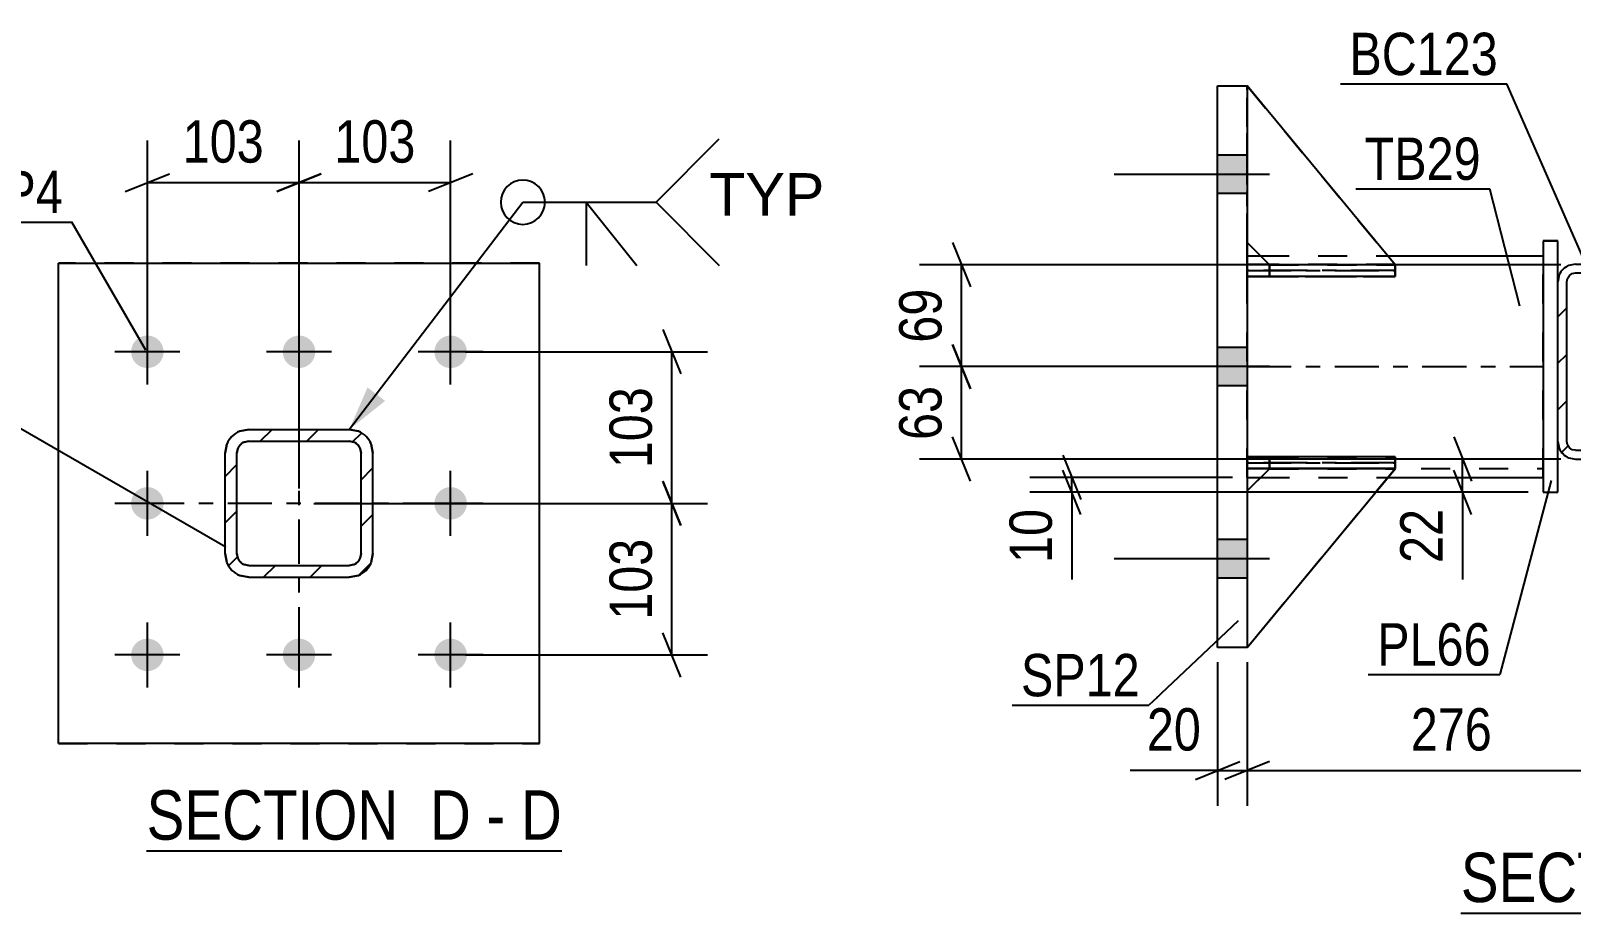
# Model space of a CAD drawing. Header units: millimetres. Extents: x 0 to 841, y 0 to 594.
# Drawn here: x 87.9 to 192, y 133.3 to 193 of the extents above; entities that cross this region are included whole.
import ezdxf

# ---------------------------------------------------------------- set-up
doc = ezdxf.new("R2010")
doc.units = ezdxf.units.MM
doc.linetypes.add('DXK_LINE_DOT2', pattern=[3.9198, 1.9599, -1.9599])
doc.linetypes.add('DXK_LINE_DOT3', pattern=[5.9187, 2.979, -0.9799, 0.9799, -0.9799])
doc.styles.add('Arial', font='ARIAL.TTF', dxfattribs={"height": 0.2})
doc.styles.add('Arial Narrow', font='ARIALN.TTF', dxfattribs={"height": 0.2})

# ---------------------------------------------------------------- blocks, each defined once
blk = doc.blocks.new('Unknown-247305129-14 - 6892')
at = {"color": 6, "linetype": 'Continuous'}
blk.add_line((95.7, 137.49), (123.77, 137.49), dxfattribs=at)
at = {"color": 0, "linetype": 'Continuous'}
for points in [[(113.8, 138.24), (113.8, 141.74), (95.7, 141.74), (95.7, 138.24)], [(117.62, 138.24), (117.62, 141.74), (114.85, 141.74), (114.85, 138.24)], [(119.95, 138.24), (119.95, 141.74), (118.67, 141.74), (118.67, 138.24)], [(123.77, 138.24), (123.77, 141.74), (121, 141.74), (121, 138.24)]]:
    blk.add_wipeout(points, dxfattribs=at)
at = {"color": 7, "linetype": 'Continuous', "style": 'Arial Narrow'}
for s, p in [('SECTION ', (95.7, 138.24)), ('D', (114.85, 138.24)), ('D', (121, 138.24)), ('-', (118.67, 138.24))]:
    blk.add_text(s, height=3.34, dxfattribs=at).set_placement(p)
blk = doc.blocks.new('Unknown-247305129-19 - 7332')
at = {"color": 6, "linetype": 'Continuous'}
blk.add_line((184.53, 133.27), (212.17, 133.27), dxfattribs=at)
at = {"color": 0, "linetype": 'Continuous'}
for points in [[(202.63, 134.02), (202.63, 137.52), (184.53, 137.52), (184.53, 134.02)], [(206.24, 134.02), (206.24, 137.52), (203.68, 137.52), (203.68, 134.02)], [(208.57, 134.02), (208.57, 137.52), (207.29, 137.52), (207.29, 134.02)], [(212.17, 134.02), (212.17, 137.52), (209.62, 137.52), (209.62, 134.02)]]:
    blk.add_wipeout(points, dxfattribs=at)
at = {"color": 7, "linetype": 'Continuous', "style": 'Arial Narrow'}
for s, p in [('SECTION ', (184.53, 134.02)), ('E', (203.68, 134.02)), ('E', (209.62, 134.02)), ('-', (207.29, 134.02))]:
    blk.add_text(s, height=3.34, dxfattribs=at).set_placement(p)
blk = doc.blocks.new('Part-247305129-6898 - 6892')
at = {"linetype": 'Continuous'}
h = blk.add_hatch(dxfattribs=at)
h.set_pattern_fill('', scale=0.7, style=0, pattern_type=0)
h.set_pattern_definition([(45, (110.0158, 156.111), (-1.57154, 1.57154), [])])
h.paths.add_polyline_path([(109.4, 155.99), (110.02, 156.11), (110.53, 156.46), (110.88, 156.98), (111, 157.59), (111, 164.39), (110.88, 165), (110.53, 165.52), (110.02, 165.87), (109.4, 165.99), (102.6, 165.99), (101.99, 165.87), (101.47, 165.52), (101.13, 165), (101, 164.39), (101, 157.59), (101.13, 156.98), (101.47, 156.46), (101.99, 156.11), (102.6, 155.99)])
h.paths.add_polyline_path([(102.6, 156.79), (102.3, 156.85), (102.04, 157.02), (101.86, 157.28), (101.8, 157.59), (101.8, 164.39), (101.86, 164.7), (102.04, 164.95), (102.3, 165.13), (102.6, 165.19), (109.4, 165.19), (109.71, 165.13), (109.97, 164.95), (110.14, 164.7), (110.2, 164.39), (110.2, 157.59), (110.14, 157.28), (109.97, 157.02), (109.71, 156.85), (109.4, 156.79)])
at = {"color": 7, "linetype": 'DXK_LINE_DOT3'}
for p, q in [((106, 150.99), (106, 170.99)), ((116, 160.99), (96, 160.99))]:
    blk.add_line(p, q, dxfattribs=at)
at = {"color": 7, "linetype": 'DXK_LINE_DOT2'}
for p, q in [((101.99, 165.87), (102.6, 165.99)), ((102.6, 165.99), (109.4, 165.99)), ((109.4, 165.99), (110.02, 165.87)), ((101, 164.39), (101.13, 165)), ((101.86, 164.7), (101.8, 164.39)), ((102.6, 165.19), (102.3, 165.13)), ((102.6, 165.19), (109.4, 165.19)), ((109.71, 165.13), (109.4, 165.19)), ((110.2, 164.39), (110.14, 164.7)), ((110.88, 165), (111, 164.39)), ((101, 157.59), (101, 164.39)), ((101.8, 157.59), (101.8, 164.39)), ((110.2, 157.59), (110.2, 164.39)), ((111, 157.59), (111, 164.39)), ((101.13, 156.98), (101, 157.59)), ((101.8, 157.59), (101.86, 157.28)), ((110.14, 157.28), (110.2, 157.59)), ((111, 157.59), (110.88, 156.98)), ((102.3, 156.85), (102.6, 156.79)), ((102.6, 156.79), (109.4, 156.79)), ((109.4, 156.79), (109.71, 156.85)), ((102.6, 155.99), (101.99, 156.11)), ((102.6, 155.99), (109.4, 155.99)), ((110.02, 156.11), (109.4, 155.99))]:
    blk.add_line(p, q, dxfattribs=at)
at = {"color": 2, "linetype": 'Continuous'}
for p, q in [((102.6, 165.99), (101.99, 165.87)), ((102.6, 165.99), (109.4, 165.99)), ((110.02, 165.87), (109.4, 165.99)), ((101.13, 165), (101, 164.39)), ((101.8, 164.39), (101.86, 164.7)), ((102.3, 165.13), (102.6, 165.19)), ((102.6, 165.19), (109.4, 165.19)), ((109.4, 165.19), (109.71, 165.13)), ((110.14, 164.7), (110.2, 164.39)), ((111, 164.39), (110.88, 165)), ((101, 157.59), (101, 164.39)), ((101.8, 157.59), (101.8, 164.39)), ((110.2, 157.59), (110.2, 164.39)), ((111, 157.59), (111, 164.39)), ((101, 157.59), (101.13, 156.98)), ((101.86, 157.28), (101.8, 157.59)), ((110.2, 157.59), (110.14, 157.28)), ((110.88, 156.98), (111, 157.59)), ((102.6, 156.79), (102.3, 156.85)), ((102.6, 156.79), (109.4, 156.79)), ((109.71, 156.85), (109.4, 156.79)), ((101.99, 156.11), (102.6, 155.99)), ((102.6, 155.99), (109.4, 155.99)), ((109.4, 155.99), (110.02, 156.11))]:
    blk.add_line(p, q, dxfattribs=at)
at = {"color": 7, "linetype": 'DXK_LINE_DOT2'}
for centre, radius, start, end in [((102.6, 164.39), 1.6, 112.5, 157.5), ((109.4, 164.39), 1.6, 22.5, 67.5), ((102.6, 164.39), 0.8, 112.5, 157.5), ((109.4, 164.39), 0.8, 22.5, 67.5), ((102.6, 157.59), 0.8, 202.5, 247.5), ((109.4, 157.59), 0.8, 292.5, 337.5), ((102.6, 157.59), 1.6, 202.5, 247.5), ((109.4, 157.59), 1.6, 292.5, 337.5)]:
    blk.add_arc(centre, radius, start, end, dxfattribs=at)
at = {"color": 2, "linetype": 'Continuous'}
for centre, radius, start, end in [((102.6, 164.39), 1.6, 112.5, 157.5), ((109.4, 164.39), 1.6, 22.5, 67.5), ((102.6, 164.39), 0.8, 112.5, 157.5), ((109.4, 164.39), 0.8, 22.5, 67.5), ((102.6, 157.59), 0.8, 202.5, 247.5), ((109.4, 157.59), 0.8, 292.5, 337.5), ((102.6, 157.59), 1.6, 202.5, 247.5), ((109.4, 157.59), 1.6, 292.5, 337.5)]:
    blk.add_arc(centre, radius, start, end, dxfattribs=at)
blk = doc.blocks.new('Bolt-247305129-6974 - 6892')
at = {"linetype": 'Continuous'}
for points in [[(95.75, 170.14, -1), (95.75, 172.34, -1)], [(106, 170.14, -1), (106, 172.34, -1)], [(116.25, 170.14, -1), (116.25, 172.34, -1)], [(95.75, 159.89, -1), (95.75, 162.09, -1)], [(116.25, 159.89, -1), (116.25, 162.09, -1)], [(95.75, 149.64, -1), (95.75, 151.84, -1)], [(106, 149.64, -1), (106, 151.84, -1)], [(116.25, 149.64, -1), (116.25, 151.84, -1)]]:
    blk.add_hatch(color=1, dxfattribs=at).paths.add_polyline_path(points)
at = {"color": 1, "linetype": 'Continuous'}
for p, q in [((95.75, 169.04), (95.75, 173.44)), ((106, 169.04), (106, 173.44)), ((116.25, 169.04), (116.25, 173.44)), ((97.95, 171.24), (93.55, 171.24)), ((108.2, 171.24), (103.8, 171.24)), ((118.45, 171.24), (114.05, 171.24)), ((95.75, 158.79), (95.75, 163.19)), ((116.25, 158.79), (116.25, 163.19)), ((97.95, 160.99), (93.55, 160.99)), ((118.45, 160.99), (114.05, 160.99)), ((95.75, 148.54), (95.75, 152.94)), ((106, 148.54), (106, 152.94)), ((116.25, 148.54), (116.25, 152.94)), ((97.95, 150.74), (93.55, 150.74)), ((108.2, 150.74), (103.8, 150.74)), ((118.45, 150.74), (114.05, 150.74))]:
    blk.add_line(p, q, dxfattribs=at)
blk = doc.blocks.new('Part-247305129-6926 - 6892')
at = {"color": 2, "linetype": 'Continuous'}
for p, q in [((89.75, 177.24), (122.25, 177.24)), ((89.75, 144.74), (89.75, 177.24)), ((122.25, 144.74), (122.25, 177.24)), ((122.25, 144.74), (89.75, 144.74))]:
    blk.add_line(p, q, dxfattribs=at)
at = {"color": 7, "linetype": 'DXK_LINE_DOT2'}
for p, q in [((122.25, 177.24), (89.75, 177.24)), ((89.75, 144.74), (122.25, 144.74))]:
    blk.add_line(p, q, dxfattribs=at)
blk = doc.blocks.new('Part-247305129-7430 - 7332')
at = {"color": 2, "linetype": 'Continuous'}
for p, q in [((170.09, 177.74), (170.98, 177.74)), ((179.59, 177.74), (190.09, 177.74)), ((170.09, 162.74), (171, 162.74)), ((179.6, 162.74), (190.09, 162.74))]:
    blk.add_line(p, q, dxfattribs=at)
at = {"color": 7, "linetype": 'DXK_LINE_DOT2'}
for p, q in [((170.09, 162.74), (170.09, 177.74)), ((170.09, 177.14), (190.09, 177.14)), ((170.98, 177.74), (179.59, 177.74)), ((190.09, 162.74), (190.09, 177.74)), ((170.09, 163.34), (190.09, 163.34)), ((171, 162.74), (179.6, 162.74))]:
    blk.add_line(p, q, dxfattribs=at)
at = {"color": 7, "linetype": 'DXK_LINE_DOT3'}
blk.add_line((170.09, 170.24), (190.09, 170.24), dxfattribs=at)
blk = doc.blocks.new('Part-247305129-7373 - 7332')
at = {"color": 7, "linetype": 'DXK_LINE_DOT2'}
for p, q in [((170.09, 178.63), (170.09, 189.24)), ((170.09, 189.24), (180.09, 177.13)), ((170.09, 189.24), (180.09, 177.13)), ((171.59, 177.13), (170.09, 178.63)), ((171.59, 177.13), (170.09, 178.63)), ((180.09, 177.13), (171.59, 177.13)), ((171.59, 177.13), (171.59, 177.13)), ((171.59, 177.13), (180.09, 177.13)), ((180.09, 177.13), (180.09, 177.13))]:
    blk.add_line(p, q, dxfattribs=at)
at = {"color": 7, "linetype": 'DXK_LINE_DOT3'}
for p, q in [((170.09, 177.13), (170.09, 189.24)), ((180.09, 177.13), (170.09, 177.13))]:
    blk.add_line(p, q, dxfattribs=at)
blk = doc.blocks.new('Part-247305129-7349 - 7332')
at = {"linetype": 'Continuous'}
h = blk.add_hatch(dxfattribs=at)
h.set_pattern_fill('', scale=0.7, style=0, pattern_type=0)
h.set_pattern_definition([(45, (203.5516, 164.0681), (-1.57154, 1.57154), [])])
h.paths.add_polyline_path([(203.09, 163.98), (203.55, 164.07), (203.94, 164.33), (204.2, 164.72), (204.29, 165.18), (204.29, 175.98), (204.2, 176.44), (203.94, 176.83), (203.55, 177.09), (203.09, 177.18), (192.29, 177.18), (191.83, 177.09), (191.44, 176.83), (191.18, 176.44), (191.09, 175.98), (191.09, 165.18), (191.18, 164.72), (191.44, 164.33), (191.83, 164.07), (192.29, 163.98)])
h.paths.add_polyline_path([(192.29, 164.58), (192.06, 164.62), (191.87, 164.75), (191.74, 164.95), (191.69, 165.18), (191.69, 175.98), (191.74, 176.21), (191.87, 176.4), (192.06, 176.53), (192.29, 176.58), (203.09, 176.58), (203.32, 176.53), (203.52, 176.4), (203.65, 176.21), (203.69, 175.98), (203.69, 165.18), (203.65, 164.95), (203.52, 164.75), (203.32, 164.62), (203.09, 164.58)])
blk.add_hatch(color=30, dxfattribs=at).paths.add_polyline_path([(197.69, 170.48, -1), (197.69, 170.68, -1)])
at = {"color": 2, "linetype": 'Continuous'}
for p, q in [((192.29, 177.18), (191.83, 177.09)), ((192.29, 177.18), (203.09, 177.18)), ((203.55, 177.09), (203.09, 177.18)), ((191.18, 176.44), (191.09, 175.98)), ((191.09, 165.18), (191.09, 175.98)), ((191.69, 175.98), (191.74, 176.21)), ((191.69, 165.18), (191.69, 175.98)), ((191.74, 176.21), (191.87, 176.4)), ((191.87, 176.4), (192.06, 176.53)), ((192.06, 176.53), (192.29, 176.58)), ((192.29, 176.58), (203.09, 176.58)), ((203.09, 176.58), (203.32, 176.53)), ((203.32, 176.53), (203.52, 176.4)), ((203.52, 176.4), (203.65, 176.21)), ((203.65, 176.21), (203.69, 175.98)), ((203.69, 165.18), (203.69, 175.98)), ((204.29, 175.98), (204.2, 176.44)), ((204.29, 165.18), (204.29, 175.98)), ((191.09, 165.18), (191.18, 164.72)), ((191.74, 164.95), (191.69, 165.18)), ((191.87, 164.75), (191.74, 164.95)), ((192.06, 164.62), (191.87, 164.75)), ((192.29, 164.58), (192.06, 164.62)), ((192.29, 164.58), (203.09, 164.58)), ((203.32, 164.62), (203.09, 164.58)), ((203.52, 164.75), (203.32, 164.62)), ((203.65, 164.95), (203.52, 164.75)), ((203.69, 165.18), (203.65, 164.95)), ((204.2, 164.72), (204.29, 165.18)), ((191.83, 164.07), (192.29, 163.98)), ((192.29, 163.98), (203.09, 163.98)), ((203.09, 163.98), (203.55, 164.07))]:
    blk.add_line(p, q, dxfattribs=at)
at = {"color": 7, "linetype": 'DXK_LINE_DOT3'}
blk.add_line((197.69, 170.58), (197.69, 170.58), dxfattribs=at)
at = {"color": 30, "linetype": 'DXK_LINE_DOT3'}
blk.add_line((197.69, 170.58), (197.69, 170.58), dxfattribs=at)
at = {"color": 30, "linetype": 'Continuous'}
blk.add_circle((197.69, 170.58), 0.1, dxfattribs=at)
at = {"color": 2, "linetype": 'Continuous'}
for centre, start, end in [((192.29, 175.98), 112.5, 157.5), ((203.09, 175.98), 22.5, 67.5), ((192.29, 165.18), 202.5, 247.5), ((203.09, 165.18), 292.5, 337.5)]:
    blk.add_arc(centre, 1.2, start, end, dxfattribs=at)
blk = doc.blocks.new('Part-247305129-7371 - 7332')
at = {"color": 7, "linetype": 'DXK_LINE_DOT2'}
for p, q in [((171.59, 163.33), (170.09, 161.83)), ((170.09, 151.24), (180.09, 163.33)), ((170.09, 161.83), (171.59, 163.33)), ((180.09, 163.33), (170.09, 151.24)), ((180.09, 163.33), (171.59, 163.33)), ((171.59, 163.33), (171.59, 163.33)), ((171.59, 163.33), (180.09, 163.33)), ((180.09, 163.33), (180.09, 163.33)), ((170.09, 161.83), (170.09, 151.24))]:
    blk.add_line(p, q, dxfattribs=at)
at = {"color": 7, "linetype": 'DXK_LINE_DOT3'}
for p, q in [((180.09, 163.33), (170.09, 163.33)), ((170.09, 163.33), (170.09, 151.24))]:
    blk.add_line(p, q, dxfattribs=at)
blk = doc.blocks.new('Part-247305129-7372 - 7332')
at = {"color": 2, "linetype": 'Continuous'}
for p, q in [((171.59, 163.33), (170.09, 161.83)), ((170.09, 151.24), (180.09, 163.33)), ((180.09, 163.33), (171.59, 163.33)), ((171.59, 163.33), (171.59, 163.33)), ((180.09, 163.33), (180.09, 163.33))]:
    blk.add_line(p, q, dxfattribs=at)
at = {"color": 7, "linetype": 'DXK_LINE_DOT2'}
for p, q in [((170.09, 161.83), (171.59, 163.33)), ((170.09, 151.24), (180.09, 163.33)), ((171.59, 163.33), (180.09, 163.33)), ((170.09, 161.83), (170.09, 151.24))]:
    blk.add_line(p, q, dxfattribs=at)
at = {"color": 7, "linetype": 'DXK_LINE_DOT3'}
for p, q in [((180.09, 163.33), (170.09, 163.33)), ((170.09, 163.33), (170.09, 151.24))]:
    blk.add_line(p, q, dxfattribs=at)
blk = doc.blocks.new('Part-247305129-7374 - 7332')
at = {"color": 2, "linetype": 'Continuous'}
for p, q in [((170.09, 189.24), (170.09, 189.24)), ((180.09, 177.13), (170.09, 189.24)), ((171.58, 177.14), (170.09, 178.63)), ((178.84, 177.13), (180.09, 177.13)), ((180.09, 177.13), (180.09, 177.13))]:
    blk.add_line(p, q, dxfattribs=at)
at = {"color": 7, "linetype": 'DXK_LINE_DOT2'}
for p, q in [((170.09, 189.24), (180.09, 177.13)), ((170.09, 189.24), (170.09, 189.24)), ((170.09, 178.63), (170.09, 189.24)), ((171.59, 177.13), (170.09, 178.63)), ((171.59, 177.13), (171.58, 177.14)), ((180.09, 177.13), (171.59, 177.13)), ((171.59, 177.13), (171.59, 177.13)), ((171.59, 177.13), (178.84, 177.13))]:
    blk.add_line(p, q, dxfattribs=at)
at = {"color": 7, "linetype": 'DXK_LINE_DOT3'}
for p, q in [((170.09, 177.13), (170.09, 189.24)), ((180.09, 177.13), (170.09, 177.13))]:
    blk.add_line(p, q, dxfattribs=at)
blk = doc.blocks.new('Part-247305129-7381 - 7332')
at = {"color": 7, "linetype": 'DXK_LINE_DOT2'}
for p, q in [((170.09, 164.14), (171.59, 164.14)), ((180.09, 164.14), (170.09, 164.14)), ((170.09, 164.14), (170.09, 164.14)), ((170.09, 164.14), (170.09, 163.34)), ((170.09, 164.14), (170.09, 163.34)), ((171.59, 164.14), (180.09, 164.14)), ((171.59, 164.14), (171.59, 163.34)), ((180.09, 164.14), (180.09, 163.34)), ((171.59, 163.34), (170.09, 163.34)), ((170.09, 163.34), (180.09, 163.34)), ((170.09, 163.34), (170.09, 163.34)), ((180.09, 163.34), (171.59, 163.34))]:
    blk.add_line(p, q, dxfattribs=at)
blk = doc.blocks.new('Part-247305129-7382 - 7332')
at = {"color": 7, "linetype": 'DXK_LINE_DOT2'}
for p, q in [((170.09, 177.14), (171.59, 177.14)), ((180.09, 177.14), (170.09, 177.14)), ((170.09, 177.14), (170.09, 177.14)), ((170.09, 177.14), (170.09, 176.34)), ((170.09, 177.14), (170.09, 176.34)), ((171.59, 177.14), (180.09, 177.14)), ((171.59, 177.14), (171.59, 176.34)), ((180.09, 177.14), (180.09, 176.34)), ((171.59, 176.34), (170.09, 176.34)), ((170.09, 176.34), (180.09, 176.34)), ((170.09, 176.34), (170.09, 176.34)), ((180.09, 176.34), (171.59, 176.34))]:
    blk.add_line(p, q, dxfattribs=at)
at = {"color": 7, "linetype": 'DXK_LINE_DOT3'}
for p, q in [((170.09, 176.74), (180.09, 176.74)), ((180.09, 176.74), (170.09, 176.74))]:
    blk.add_line(p, q, dxfattribs=at)
blk = doc.blocks.new('Part-247305129-7383 - 7332')
at = {"color": 2, "linetype": 'Continuous'}
for p, q in [((170.09, 163.34), (170.09, 164.14)), ((180.09, 164.14), (170.09, 164.14)), ((180.09, 163.34), (180.09, 164.14)), ((180.09, 163.34), (170.09, 163.34)), ((170.09, 163.34), (170.09, 163.34))]:
    blk.add_line(p, q, dxfattribs=at)
at = {"color": 7, "linetype": 'DXK_LINE_DOT2'}
for p, q in [((171.59, 164.14), (170.09, 164.14)), ((171.59, 163.34), (171.59, 164.14)), ((180.09, 164.14), (171.59, 164.14)), ((170.09, 163.34), (171.59, 163.34)), ((171.59, 163.34), (180.09, 163.34))]:
    blk.add_line(p, q, dxfattribs=at)
at = {"color": 7, "linetype": 'DXK_LINE_DOT3'}
for p, q in [((170.09, 163.74), (180.09, 163.74)), ((180.09, 163.74), (170.09, 163.74))]:
    blk.add_line(p, q, dxfattribs=at)
blk = doc.blocks.new('Part-247305129-7384 - 7332')
at = {"color": 2, "linetype": 'Continuous'}
for p, q in [((170.09, 176.34), (170.09, 177.14)), ((170.09, 177.14), (178.84, 177.14)), ((180.09, 177.14), (180.08, 177.14)), ((180.09, 176.34), (180.09, 177.14)), ((180.09, 176.34), (170.09, 176.34)), ((170.09, 176.34), (170.09, 176.34))]:
    blk.add_line(p, q, dxfattribs=at)
at = {"color": 7, "linetype": 'DXK_LINE_DOT2'}
for p, q in [((171.59, 177.14), (170.09, 177.14)), ((171.59, 176.34), (171.59, 177.14)), ((171.59, 177.14), (180.08, 177.14)), ((170.09, 176.34), (171.59, 176.34)), ((171.59, 176.34), (180.09, 176.34))]:
    blk.add_line(p, q, dxfattribs=at)
blk = doc.blocks.new('Part-247305129-7389 - 7332')
at = {"color": 2, "linetype": 'Continuous'}
for p, q in [((168.09, 189.24), (170.09, 189.24)), ((168.09, 151.24), (168.09, 189.24)), ((170.09, 189.24), (170.09, 151.24)), ((170.09, 151.24), (168.09, 151.24))]:
    blk.add_line(p, q, dxfattribs=at)
blk = doc.blocks.new('Bolt-247305129-7483 - 7332')
at = {"linetype": 'Continuous'}
for points in [[(170.09, 181.94), (170.09, 184.54), (168.09, 184.54), (168.09, 181.94)], [(170.09, 181.94), (170.09, 184.54), (168.09, 184.54), (168.09, 181.94)], [(170.09, 181.94), (170.09, 184.54), (168.09, 184.54), (168.09, 181.94)], [(170.09, 168.94), (170.09, 171.54), (168.09, 171.54), (168.09, 168.94)], [(170.09, 168.94), (170.09, 171.54), (168.09, 171.54), (168.09, 168.94)], [(170.09, 155.94), (170.09, 158.54), (168.09, 158.54), (168.09, 155.94)], [(170.09, 155.94), (170.09, 158.54), (168.09, 158.54), (168.09, 155.94)], [(170.09, 155.94), (170.09, 158.54), (168.09, 158.54), (168.09, 155.94)]]:
    blk.add_hatch(color=1, dxfattribs=at).paths.add_polyline_path(points)
at = {"color": 1, "linetype": 'Continuous'}
for p, q in [((170.09, 184.54), (168.09, 184.54)), ((170.09, 184.54), (168.09, 184.54)), ((170.09, 184.54), (168.09, 184.54)), ((171.59, 183.24), (161.09, 183.24)), ((171.59, 183.24), (161.09, 183.24)), ((171.59, 183.24), (161.09, 183.24)), ((170.09, 181.94), (168.09, 181.94)), ((170.09, 181.94), (168.09, 181.94)), ((170.09, 181.94), (168.09, 181.94)), ((170.09, 171.54), (168.09, 171.54)), ((170.09, 171.54), (168.09, 171.54)), ((171.59, 170.24), (161.09, 170.24)), ((171.59, 170.24), (161.09, 170.24)), ((170.09, 168.94), (168.09, 168.94)), ((170.09, 168.94), (168.09, 168.94)), ((170.09, 158.54), (168.09, 158.54)), ((170.09, 158.54), (168.09, 158.54)), ((170.09, 158.54), (168.09, 158.54)), ((171.59, 157.24), (161.09, 157.24)), ((171.59, 157.24), (161.09, 157.24)), ((171.59, 157.24), (161.09, 157.24)), ((170.09, 155.94), (168.09, 155.94)), ((170.09, 155.94), (168.09, 155.94)), ((170.09, 155.94), (168.09, 155.94))]:
    blk.add_line(p, q, dxfattribs=at)
blk = doc.blocks.new('Part-247305129-7425 - 7332')
at = {"color": 2, "linetype": 'Continuous'}
for p, q in [((190.09, 178.74), (191.09, 178.74)), ((190.09, 178.74), (190.09, 161.74)), ((191.09, 175.98), (191.09, 178.74)), ((191.09, 161.74), (191.09, 165.18)), ((190.09, 161.74), (191.09, 161.74))]:
    blk.add_line(p, q, dxfattribs=at)
at = {"color": 7, "linetype": 'DXK_LINE_DOT2'}
for p, q in [((191.09, 178.74), (190.09, 178.74)), ((191.09, 165.18), (191.09, 175.98)), ((190.09, 161.74), (191.09, 161.74))]:
    blk.add_line(p, q, dxfattribs=at)
at = {"color": 7, "linetype": 'DXK_LINE_DOT3'}
blk.add_line((190.59, 170.24), (190.59, 170.24), dxfattribs=at)
blk = doc.blocks.new('StraightDimension-247305129-37067 - 6892')
at = {"color": 7, "linetype": 'Continuous'}
for p, q in [((95.75, 172.24), (95.75, 185.54)), ((106, 161.99), (106, 185.54)), ((94.25, 182.09), (97.25, 183.29)), ((107.5, 183.29), (104.5, 182.09)), ((95.75, 182.69), (106, 182.69))]:
    blk.add_line(p, q, dxfattribs=at)
at = {"color": 0}
blk.add_wipeout([(104.22, 183.44), (104.22, 187.64), (97.54, 187.64), (97.54, 183.44)], dxfattribs=at)
at = {"color": 3, "style": 'Arial Narrow'}
blk.add_text('103', height=2.863, dxfattribs=at).set_placement((98.14, 184.04))
blk = doc.blocks.new('StraightDimension-247305129-36994 - 6892')
at = {"color": 7, "linetype": 'Continuous'}
for p, q in [((130.6, 172.74), (131.8, 169.74)), ((117.25, 171.24), (133.6, 171.24)), ((131.2, 160.99), (131.2, 171.24)), ((131.8, 159.49), (130.6, 162.49)), ((107, 160.99), (133.6, 160.99))]:
    blk.add_line(p, q, dxfattribs=at)
at = {"color": 0}
blk.add_wipeout([(130.45, 169.46), (126.25, 169.46), (126.25, 162.77), (130.45, 162.77)], dxfattribs=at)
at = {"color": 3, "style": 'Arial Narrow'}
blk.add_text('103', height=2.863, rotation=90.0002, dxfattribs=at).set_placement((129.85, 163.37))
blk = doc.blocks.new('StraightDimension-247305129-36995 - 6892')
at = {"color": 7, "linetype": 'Continuous'}
for p, q in [((130.6, 162.49), (131.8, 159.49)), ((107, 160.99), (133.6, 160.99)), ((131.2, 150.74), (131.2, 160.99)), ((131.8, 149.24), (130.6, 152.24)), ((117.25, 150.74), (133.6, 150.74))]:
    blk.add_line(p, q, dxfattribs=at)
at = {"color": 0}
blk.add_wipeout([(130.45, 159.21), (126.25, 159.21), (126.25, 152.52), (130.45, 152.52)], dxfattribs=at)
at = {"color": 3, "style": 'Arial Narrow'}
blk.add_text('103', height=2.863, rotation=90.0002, dxfattribs=at).set_placement((129.85, 153.12))
blk = doc.blocks.new('StraightDimension-247305129-37066 - 6892')
at = {"color": 7, "linetype": 'Continuous'}
for p, q in [((106, 161.99), (106, 185.54)), ((116.25, 172.24), (116.25, 185.54)), ((104.5, 182.09), (107.5, 183.29)), ((117.75, 183.29), (114.75, 182.09)), ((106, 182.69), (116.25, 182.69))]:
    blk.add_line(p, q, dxfattribs=at)
at = {"color": 0}
blk.add_wipeout([(114.47, 183.44), (114.47, 187.64), (107.79, 187.64), (107.79, 183.44)], dxfattribs=at)
at = {"color": 3, "style": 'Arial Narrow'}
blk.add_text('103', height=2.863, dxfattribs=at).set_placement((108.39, 184.04))
blk = doc.blocks.new('StraightDimension-247305129-37397 - 7332')
at = {"color": 7, "linetype": 'Continuous'}
for p, q in [((150.18, 178.63), (151.38, 175.63)), ((191.29, 177.13), (147.93, 177.13)), ((150.78, 170.24), (150.78, 177.13)), ((151.38, 168.74), (150.18, 171.74)), ((162.89, 170.24), (147.93, 170.24))]:
    blk.add_line(p, q, dxfattribs=at)
at = {"color": 0}
blk.add_wipeout([(150.03, 176.11), (145.83, 176.11), (145.83, 171.26), (150.03, 171.26)], dxfattribs=at)
at = {"color": 3, "style": 'Arial Narrow'}
blk.add_text('69', height=2.863, rotation=90.0002, dxfattribs=at).set_placement((149.43, 171.86))
blk = doc.blocks.new('StraightDimension-247305129-37398 - 7332')
at = {"color": 7, "linetype": 'Continuous'}
for p, q in [((150.18, 171.74), (151.38, 168.74)), ((162.89, 170.24), (147.93, 170.24)), ((150.78, 163.98), (150.78, 170.24)), ((151.38, 162.48), (150.18, 165.48)), ((191.29, 163.98), (147.93, 163.98))]:
    blk.add_line(p, q, dxfattribs=at)
at = {"color": 0}
blk.add_wipeout([(150.03, 169.54), (145.83, 169.54), (145.83, 164.68), (150.03, 164.68)], dxfattribs=at)
at = {"color": 3, "style": 'Arial Narrow'}
blk.add_text('63', height=2.863, rotation=90.0002, dxfattribs=at).set_placement((149.43, 165.28))
blk = doc.blocks.new('StraightDimension-247305129-37421 - 7332')
at = {"color": 7, "linetype": 'Continuous'}
for p, q in [((157.64, 164.24), (158.84, 161.24)), ((169.09, 162.74), (155.39, 162.74)), ((158.84, 160.24), (157.64, 163.24)), ((158.24, 161.74), (158.24, 162.74)), ((189.09, 161.74), (155.39, 161.74)), ((158.24, 161.74), (158.24, 155.83)), ((158.24, 161.74), (158.24, 155.83))]:
    blk.add_line(p, q, dxfattribs=at)
at = {"color": 0}
blk.add_wipeout([(157.49, 161.21), (153.29, 161.21), (153.29, 156.36), (157.49, 156.36)], dxfattribs=at)
at = {"color": 3, "style": 'Arial Narrow'}
blk.add_text('10', height=2.863, rotation=90.0002, dxfattribs=at).set_placement((156.89, 156.96))
blk = doc.blocks.new('StraightDimension-247305129-37443 - 7332')
at = {"color": 7, "linetype": 'Continuous'}
for p, q in [((184.05, 165.48), (185.25, 162.48)), ((191.29, 163.98), (181.8, 163.98)), ((184.65, 161.74), (184.65, 163.98)), ((185.25, 160.24), (184.05, 163.24)), ((189.09, 161.74), (181.8, 161.74)), ((184.65, 161.74), (184.65, 155.83)), ((184.65, 161.74), (184.65, 155.83))]:
    blk.add_line(p, q, dxfattribs=at)
at = {"color": 0}
blk.add_wipeout([(183.9, 161.21), (179.7, 161.21), (179.7, 156.36), (183.9, 156.36)], dxfattribs=at)
at = {"color": 3, "style": 'Arial Narrow'}
blk.add_text('22', height=2.863, rotation=90.0002, dxfattribs=at).set_placement((183.3, 156.96))
blk = doc.blocks.new('StraightDimension-247305129-39308 - 7332')
at = {"color": 7, "linetype": 'Continuous'}
for p, q in [((197.69, 169.58), (197.69, 140.52)), ((170.09, 150.24), (170.09, 140.52)), ((171.59, 143.52), (168.59, 142.32)), ((170.09, 142.92), (197.69, 142.92)), ((196.19, 142.32), (199.19, 143.52))]:
    blk.add_line(p, q, dxfattribs=at)
at = {"color": 0}
blk.add_wipeout([(187.23, 143.67), (187.23, 147.87), (180.55, 147.87), (180.55, 143.67)], dxfattribs=at)
at = {"color": 3, "style": 'Arial Narrow'}
blk.add_text('276', height=2.863, dxfattribs=at).set_placement((181.15, 144.27))
blk = doc.blocks.new('StraightDimension-247305129-39309 - 7332')
at = {"color": 7, "linetype": 'Continuous'}
for p, q in [((168.09, 150.24), (168.09, 140.52)), ((170.09, 150.24), (170.09, 140.52)), ((168.09, 142.92), (162.19, 142.92)), ((168.09, 142.92), (162.19, 142.92)), ((166.59, 142.32), (169.59, 143.52)), ((168.09, 142.92), (170.09, 142.92)), ((171.59, 143.52), (168.59, 142.32))]:
    blk.add_line(p, q, dxfattribs=at)
at = {"color": 0}
blk.add_wipeout([(167.57, 143.67), (167.57, 147.87), (162.71, 147.87), (162.71, 143.67)], dxfattribs=at)
at = {"color": 3, "style": 'Arial Narrow'}
blk.add_text('20', height=2.863, dxfattribs=at).set_placement((163.31, 144.27))
blk = doc.blocks.new('WeldMark-247305129-19913 - 6892')
at = {"linetype": 'Continuous'}
blk.add_hatch(color=30, dxfattribs=at).paths.add_polyline_path([(111.82, 167.92), (109.4, 165.99), (110.63, 168.83)])
at = {"color": 30, "linetype": 'Continuous'}
for p, q in [((109.4, 165.99), (121.13, 181.36)), ((121.13, 181.36), (130.13, 181.36))]:
    blk.add_line(p, q, dxfattribs=at)
at = {"color": 3, "linetype": 'Continuous'}
for q in [(128.84, 177.08), (125.41, 177.08)]:
    blk.add_line((125.41, 181.36), q, dxfattribs=at)
for start, end in [(90, 270), (270, 90)]:
    blk.add_arc((121.13, 181.36), 1.5, start, end, dxfattribs=at)
at = {"color": 0, "linetype": 'Continuous'}
blk.add_wipeout([(141.5, 180.46), (141.5, 183.46), (133.73, 183.46), (133.73, 180.46)], dxfattribs=at)
blk.add_wipeout([(141.5, 180.46), (141.5, 183.46), (133.73, 183.46), (133.73, 180.46)], dxfattribs=at)
at = {"color": 3, "linetype": 'Continuous'}
for q in [(134.41, 185.65), (134.41, 177.08)]:
    blk.add_line((130.13, 181.36), q, dxfattribs=at)
at = {"color": 3, "linetype": 'Continuous', "style": 'Arial'}
blk.add_text('TYP', height=2.865, dxfattribs=at).set_placement((133.73, 180.46))
blk = doc.blocks.new('Mark-247305129-6894 - 6892')
at = {"color": 30, "linetype": 'Continuous'}
for p in [(77.96, 166.02), (101.05, 158.02)]:
    blk.add_line(p, (87.2, 166.02), dxfattribs=at)
at = {"color": 0}
blk.add_wipeout([(86.6, 166.62), (86.6, 169.62), (78.56, 169.62), (78.56, 166.62)], dxfattribs=at)
blk.add_wipeout([(86.6, 166.62), (86.6, 169.62), (78.56, 169.62), (78.56, 166.62)], dxfattribs=at)
at = {"color": 3, "style": 'Arial Narrow'}
blk.add_text('TR38', height=2.863, dxfattribs=at).set_placement((78.56, 166.62))
blk = doc.blocks.new('Mark-247305129-6922 - 6892')
at = {"color": 30, "linetype": 'Continuous'}
for p in [(83.23, 180.02), (95.64, 171.36)]:
    blk.add_line(p, (90.64, 180.02), dxfattribs=at)
at = {"color": 0}
blk.add_wipeout([(90.04, 180.62), (90.04, 183.62), (83.83, 183.62), (83.83, 180.62)], dxfattribs=at)
blk.add_wipeout([(90.04, 180.62), (90.04, 183.62), (83.83, 183.62), (83.83, 180.62)], dxfattribs=at)
at = {"color": 3, "style": 'Arial Narrow'}
blk.add_text('SP4', height=2.863, dxfattribs=at).set_placement((83.83, 180.62))
blk = doc.blocks.new('Mark-247305129-7426 - 7332')
at = {"color": 30, "linetype": 'Continuous'}
for p in [(177.43, 182.27), (188.52, 174.32)]:
    blk.add_line(p, (186.49, 182.27), dxfattribs=at)
at = {"color": 0}
blk.add_wipeout([(185.89, 182.87), (185.89, 185.87), (178.03, 185.87), (178.03, 182.87)], dxfattribs=at)
blk.add_wipeout([(185.89, 182.87), (185.89, 185.87), (178.03, 185.87), (178.03, 182.87)], dxfattribs=at)
at = {"color": 3, "style": 'Arial Narrow'}
blk.add_text('TB29', height=2.863, dxfattribs=at).set_placement((178.03, 182.87))
blk = doc.blocks.new('Mark-247305129-7345 - 7332')
at = {"color": 30, "linetype": 'Continuous'}
for p in [(176.4, 189.36), (193.92, 175.02)]:
    blk.add_line(p, (187.65, 189.36), dxfattribs=at)
at = {"color": 0}
blk.add_wipeout([(187.05, 189.96), (187.05, 192.96), (177, 192.96), (177, 189.96)], dxfattribs=at)
blk.add_wipeout([(187.05, 189.96), (187.05, 192.96), (177, 192.96), (177, 189.96)], dxfattribs=at)
at = {"color": 3, "style": 'Arial Narrow'}
blk.add_text('BC123', height=2.863, dxfattribs=at).set_placement((177, 189.96))
blk = doc.blocks.new('Mark-247305129-7385 - 7332')
at = {"color": 30, "linetype": 'Continuous'}
for p in [(169.49, 153.05), (154.2, 147.34)]:
    blk.add_line(p, (163.44, 147.34), dxfattribs=at)
at = {"color": 0}
blk.add_wipeout([(162.84, 147.94), (162.84, 150.94), (154.8, 150.94), (154.8, 147.94)], dxfattribs=at)
blk.add_wipeout([(162.84, 147.94), (162.84, 150.94), (154.8, 150.94), (154.8, 147.94)], dxfattribs=at)
at = {"color": 3, "style": 'Arial Narrow'}
blk.add_text('SP12', height=2.863, dxfattribs=at).set_placement((154.8, 147.94))
blk = doc.blocks.new('Mark-247305129-7421 - 7332')
at = {"color": 30, "linetype": 'Continuous'}
for p in [(190.64, 162.53), (178.28, 149.42)]:
    blk.add_line(p, (187.16, 149.42), dxfattribs=at)
at = {"color": 0}
blk.add_wipeout([(186.56, 150.02), (186.56, 153.02), (178.88, 153.02), (178.88, 150.02)], dxfattribs=at)
blk.add_wipeout([(186.56, 150.02), (186.56, 153.02), (178.88, 153.02), (178.88, 150.02)], dxfattribs=at)
at = {"color": 3, "style": 'Arial Narrow'}
blk.add_text('PL66', height=2.863, dxfattribs=at).set_placement((178.88, 150.02))

msp = doc.modelspace()

# ---------------------------------------------------------------- block references
for name in ['Part-247305129-7389 - 7332', 'Part-247305129-7373 - 7332', 'Part-247305129-7374 - 7332', 'Bolt-247305129-7483 - 7332', 'Part-247305129-7425 - 7332', 'Part-247305129-6926 - 6892', 'Part-247305129-7430 - 7332', 'Part-247305129-7382 - 7332', 'Part-247305129-7384 - 7332', 'Part-247305129-7349 - 7332', 'Bolt-247305129-6974 - 6892', 'Part-247305129-6898 - 6892', 'Part-247305129-7381 - 7332', 'Part-247305129-7383 - 7332', 'Part-247305129-7371 - 7332', 'Part-247305129-7372 - 7332', 'Unknown-247305129-14 - 6892', 'Unknown-247305129-19 - 7332']:
    msp.add_blockref(name, (0, 0))

# ---------------------------------------------------------------- next in the draw order: block references
for name in ['StraightDimension-247305129-37067 - 6892', 'StraightDimension-247305129-37397 - 7332']:
    msp.add_blockref(name, (0, 0))

# ---------------------------------------------------------------- next in the draw order: block references
for name in ['Mark-247305129-7426 - 7332', 'Mark-247305129-6922 - 6892', 'StraightDimension-247305129-36994 - 6892', 'StraightDimension-247305129-37398 - 7332', 'Mark-247305129-6894 - 6892']:
    msp.add_blockref(name, (0, 0))

# ---------------------------------------------------------------- next in the draw order: block references
for name in ['Mark-247305129-7345 - 7332', 'StraightDimension-247305129-37421 - 7332', 'StraightDimension-247305129-36995 - 6892']:
    msp.add_blockref(name, (0, 0))

# ---------------------------------------------------------------- next in the draw order: block references
for name in ['StraightDimension-247305129-37066 - 6892', 'StraightDimension-247305129-37443 - 7332']:
    msp.add_blockref(name, (0, 0))

# ---------------------------------------------------------------- next in the draw order: block references
for name in ['WeldMark-247305129-19913 - 6892', 'StraightDimension-247305129-39308 - 7332']:
    msp.add_blockref(name, (0, 0))

# ---------------------------------------------------------------- next in the draw order: block references
for name in ['Mark-247305129-7421 - 7332', 'StraightDimension-247305129-39309 - 7332']:
    msp.add_blockref(name, (0, 0))

# ---------------------------------------------------------------- next in the draw order: block references
msp.add_blockref('Mark-247305129-7385 - 7332', (0, 0))

doc.saveas('drawing.dxf')
